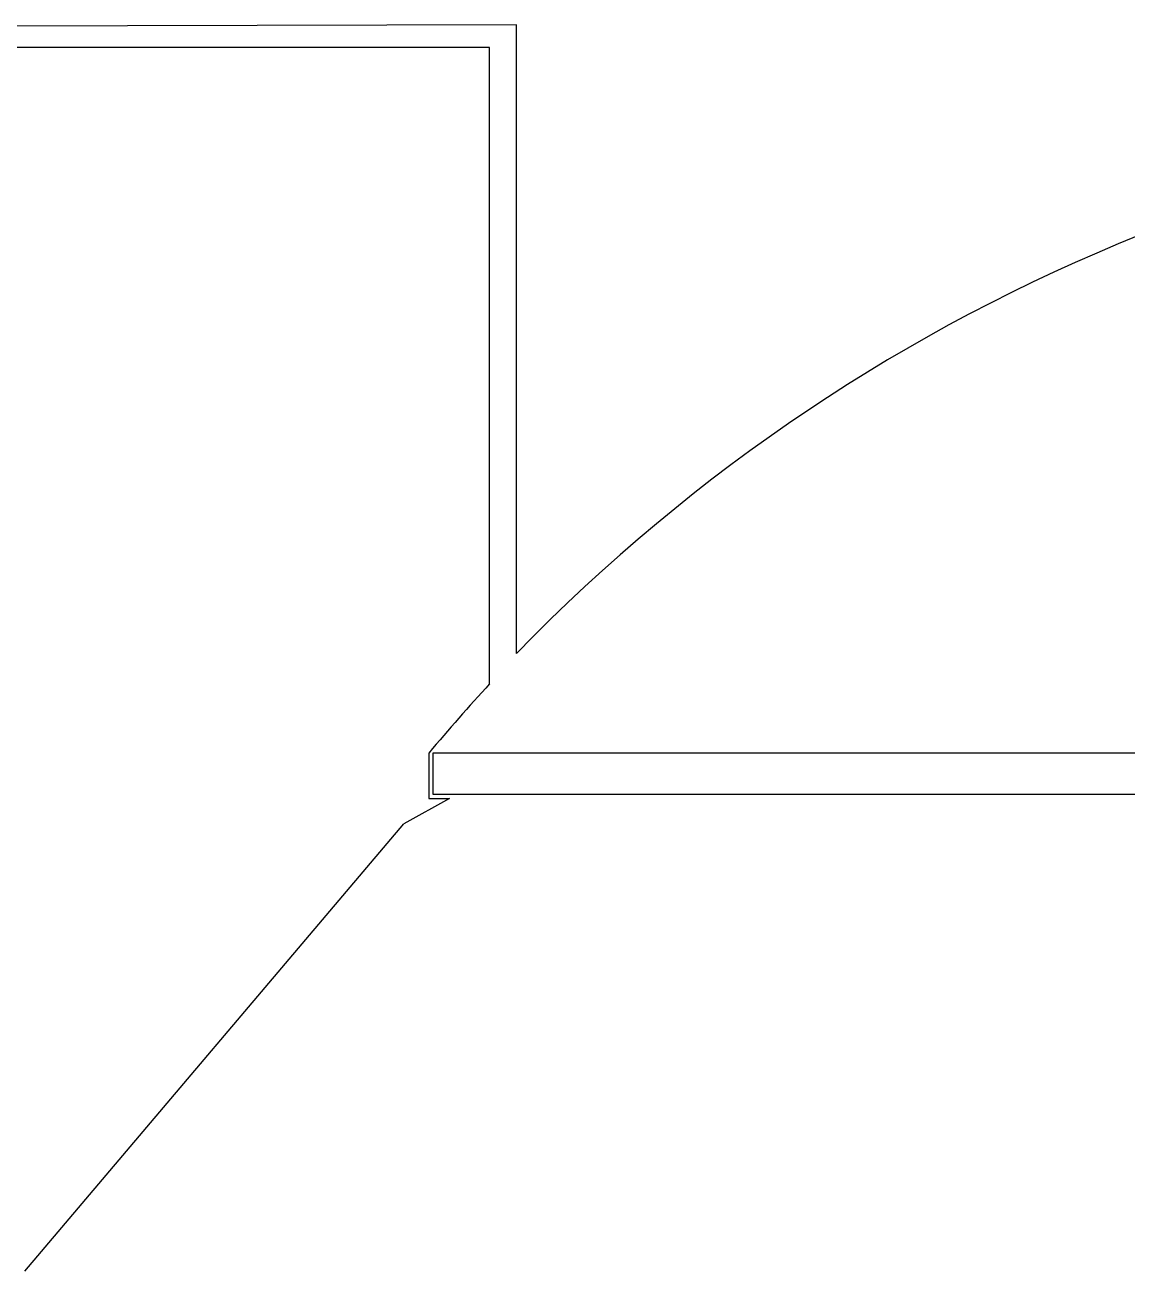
# Model space of a CAD drawing. Header units: millimetres. Extents: x 2102 to 86502, y 1818 to 64568.
# Drawn here: x 22318 to 24964, y 57648 to 60639 of the extents above; entities that cross this region are included whole.
import ezdxf

# ---------------------------------------------------------------- set-up
doc = ezdxf.new("R2010")
doc.units = ezdxf.units.MM
doc.layers.add('Layer-2', color=3, linetype='Continuous')

msp = doc.modelspace()

# ---------------------------------------------------------------- linework, layer by layer
at = {"layer": 'Layer-2'}
for p, q in [((23498.4, 60638.7), (15752.1, 60621)), ((23498.4, 59130), (23498.4, 60638.7)), ((23434, 60584.3), (15797.5, 60584.3)), ((23434, 59056.9), (23434, 60584.3)), ((23288.2, 58891.2), (23288.2, 58792.2)), ((23298.2, 58791.8), (23298.2, 58891.8)), ((23298.2, 58891.8), (29928.2, 58890.8)), ((23337.7, 58782.2), (23228.2, 58721.4)), ((23288.2, 58792.2), (23288.2, 58782.2)), ((23288.2, 58782.2), (23337.7, 58782.2)), ((29928.2, 58791.8), (23298.2, 58791.8)), ((22318.5, 57647.8), (23228.2, 58721.4))]:
    msp.add_line(p, q, dxfattribs=at)
for centre, radius, start, end in [((26610.8, 56110), 4336.7, 39.8902, 135.8633), ((26614.9, 56111.6), 4335, 137.2019, 140.1193)]:
    msp.add_arc(centre, radius, start, end, dxfattribs=at)

doc.saveas('drawing.dxf')
